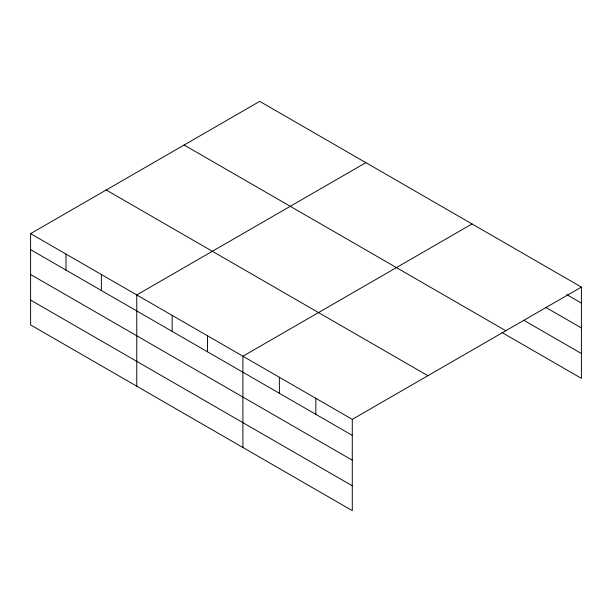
<?xml version="1.0" encoding="UTF-8"?>
<svg xmlns="http://www.w3.org/2000/svg" width="612" height="612" viewBox="0 0 612 612"><rect width="100%" height="100%" fill="white"/><g stroke="black" fill="none" stroke-linecap="round" stroke-linejoin="round"><path stroke-width="0.92" d="M352.283 460.209L352.283 419.365L30.6 233.646L30.6 324.911L352.283 510.637L352.283 460.209L30.6 274.49M502.001 332.515L581.4 378.354L581.4 287.089L259.718 101.362L30.6 233.646M365.869 162.654L136.759 294.93L136.759 386.203M472.028 223.946L242.91 356.222L242.91 447.487M352.283 419.365L581.4 287.089M566.819 294.678L581.4 303.101M545.751 307.354L581.4 327.933M523.88 320.313L581.4 353.522M184.105 145.021L505.795 330.74M106.205 189.995L427.895 375.714M30.6 249.658L352.283 435.377M30.6 300.079L352.283 485.798M315.83 398.32L315.83 414.332M279.37 377.267L279.37 393.279M207.529 335.789L207.529 351.801M172.14 315.364L172.14 331.375M101.37 274.505L101.37 290.516M65.989 254.072L65.989 270.083"/></g></svg>
